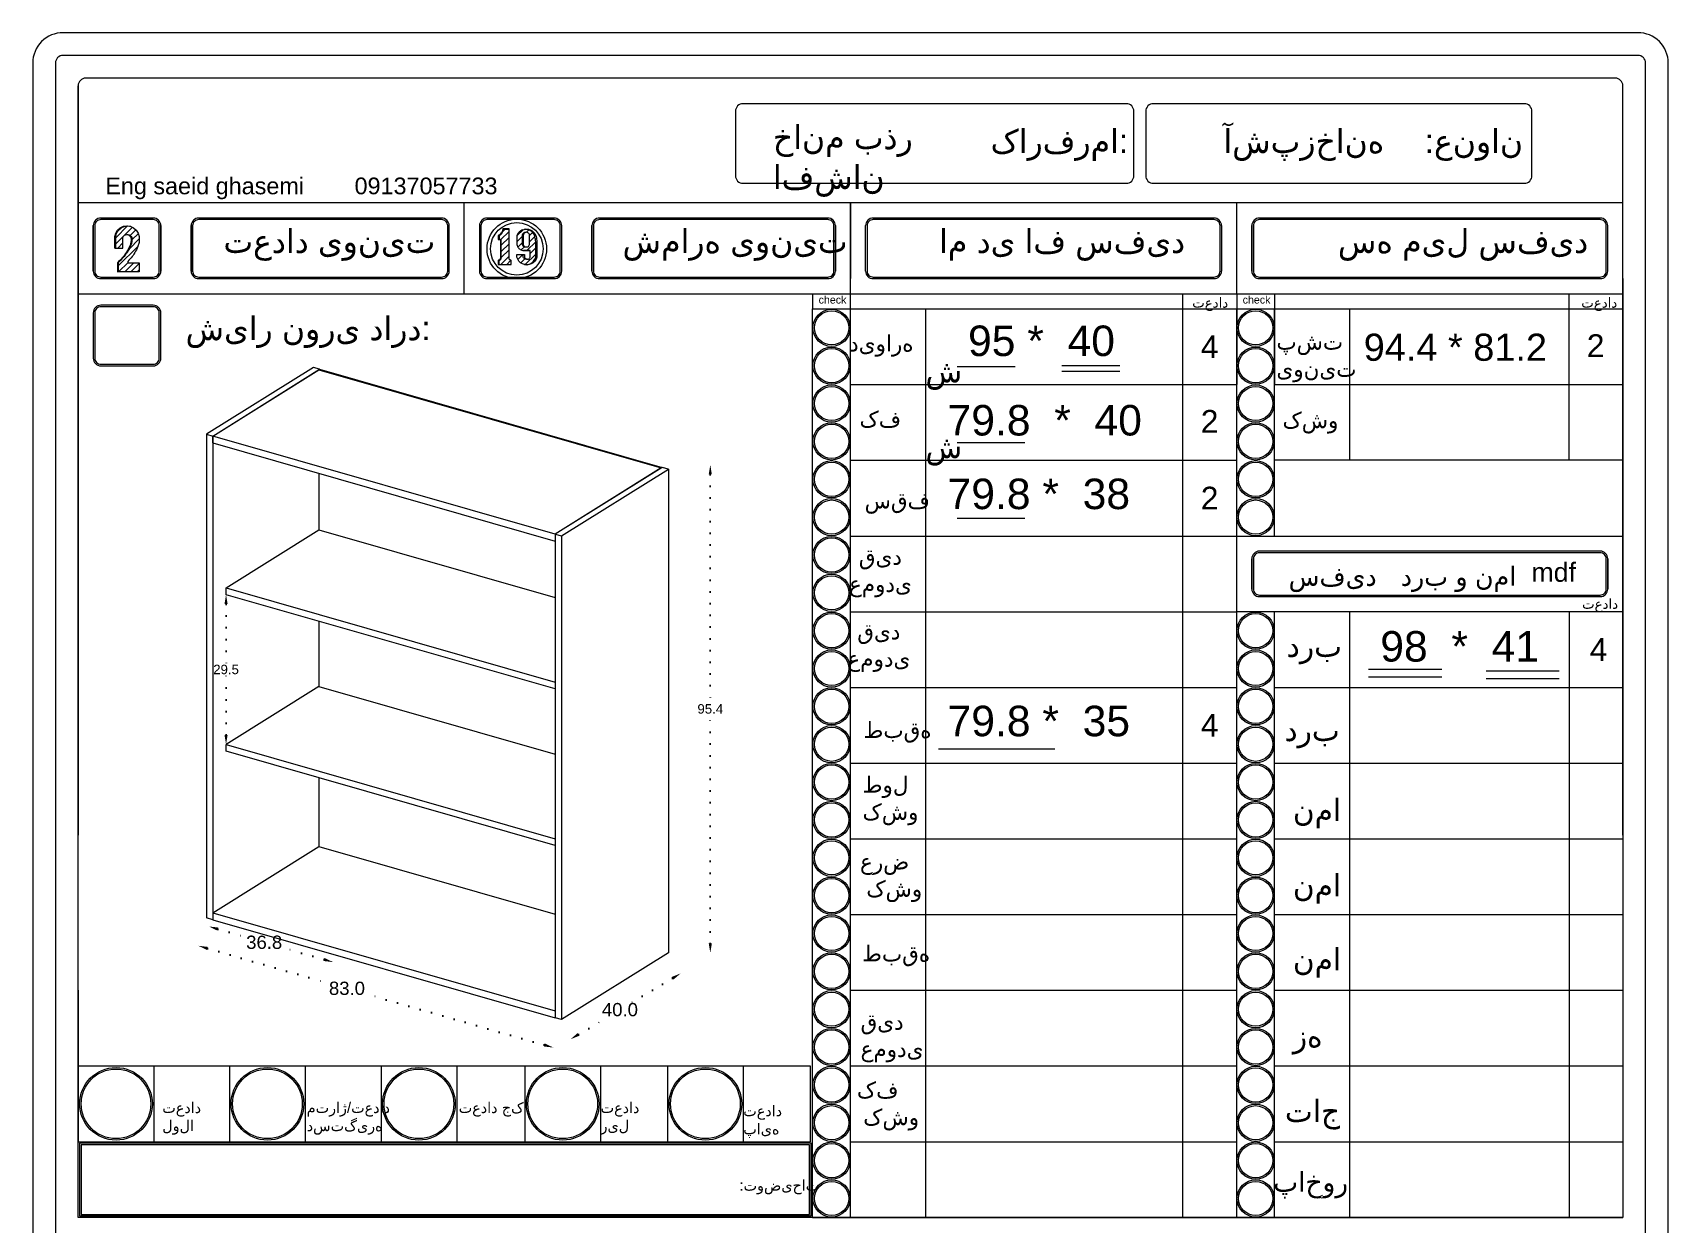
# Model space of a CAD drawing. Header units: inches. Extents: x -1979 to 7680, y -968 to 3127.
# Drawn here: x 3820.4 to 4252.4, y 2171.5 to 2486.3 of the extents above; entities that cross this region are included whole.
import ezdxf

# ---------------------------------------------------------------- set-up
doc = ezdxf.new("R2010")
doc.units = ezdxf.units.IN
doc.header["$MEASUREMENT"] = 0
doc.linetypes.add('ACAD_ISO07W100', pattern=[3, 0, -3])
doc.styles.get("Standard").update_dxf_attribs({"font": 'arial.ttf'})
doc.dimstyles.new('Copy of Standard', dxfattribs={"dimtxt": 2.5, "dimasz": 2.5, "dimexe": 0.18, "dimexo": 0.0625, "dimgap": 0.09, "dimtad": 0, "dimtih": 1, "dimtoh": 1, "dimdec": 1, "dimzin": 0, "dimdsep": 46, "dimtxsty": 'Standard', "dimcen": 0.09, "dimse1": 1, "dimse2": 1, "dimadec": 0, "dimazin": 0, "dimtfac": 1, "dimtdec": 1, "dimtix": 1, "dimtofl": 0, "dimtmove": 0, "dimatfit": 3, "dimfxl": 1, "dimtolj": 1, "dimtzin": 0, "dimarcsym": 0})
doc.dimstyles.get("Standard").update_dxf_attribs({"dimtxt": 3.5, "dimasz": 2.5, "dimexe": 0.18, "dimexo": 0.0625, "dimgap": 0.09, "dimtad": 0, "dimtih": 1, "dimtoh": 1, "dimdec": 1, "dimzin": 0, "dimdsep": 46, "dimtxsty": 'Standard', "dimcen": 0.09, "dimse1": 1, "dimse2": 1, "dimadec": 0, "dimazin": 0, "dimtfac": 1, "dimtdec": 1, "dimtix": 1, "dimtofl": 0, "dimtmove": 0, "dimatfit": 3, "dimfxl": 1, "dimtolj": 1, "dimtzin": 0, "dimarcsym": 0})
pattern_1 = [(45, (3253.2287, 3000.6181), (-0.8148213, 0.8148213), [])]

# ---------------------------------------------------------------- blocks, each defined once
blk = doc.blocks.new('*D285')
at = {"color": 0, "linetype": 'ACAD_ISO07W100', "lineweight": -2, "transparency": 16777216}
for p, q in [((3999.34, 2369.65), (3999.34, 2309.06)), ((3999.34, 2245.74), (3999.34, 2306.32))]:
    blk.add_line(p, q, dxfattribs=at)
at = {"color": 0, "transparency": 16777216}
for points in [[(3998.92, 2369.65), (3999.75, 2369.65), (3999.34, 2372.15)], [(3998.92, 2245.74), (3999.75, 2245.74), (3999.34, 2243.24)]]:
    blk.add_solid(points, dxfattribs=at)
at = {"layer": 'Defpoints', "color": 0, "transparency": 16777216}
for p in [(3987.54, 2372.15), (3999.34, 2372.15), (3988.27, 2243.24)]:
    blk.add_point(p, dxfattribs=at)
at = {"color": 0, "lineweight": 20, "transparency": 16777216, "insert": (3999.34, 2307.69), "char_height": 2.5, "attachment_point": 5}
blk.add_mtext('\\A1;95.4', dxfattribs=at)
blk = doc.blocks.new('*D286')
at = {"color": 0, "linetype": 'ACAD_ISO07W100', "lineweight": -2, "transparency": 16777216}
for p, q in [((3989.36, 2236.54), (3978.61, 2230.12)), ((3964.55, 2221.72), (3972.33, 2226.36))]:
    blk.add_line(p, q, dxfattribs=at)
at = {"color": 0, "transparency": 16777216}
for points in [[(3989.14, 2236.89), (3989.57, 2236.18), (3991.5, 2237.82)], [(3964.34, 2222.08), (3964.77, 2221.36), (3962.41, 2220.44)]]:
    blk.add_solid(points, dxfattribs=at)
at = {"layer": 'Defpoints', "color": 0, "transparency": 16777216}
for p in [(3988.27, 2243.24), (3959.17, 2225.86), (3962.41, 2220.44)]:
    blk.add_point(p, dxfattribs=at)
at = {"color": 0, "lineweight": 20, "transparency": 16777216, "insert": (3975.47, 2228.24), "char_height": 3.5, "attachment_point": 5}
blk.add_mtext('\\A1;40.0', dxfattribs=at)
blk = doc.blocks.new('*D287')
at = {"color": 0, "linetype": 'ACAD_ISO07W100', "lineweight": -2, "transparency": 16777216}
for p, q in [((3866.52, 2244.43), (3898.74, 2235.2)), ((3955.49, 2218.93), (3908, 2232.54))]:
    blk.add_line(p, q, dxfattribs=at)
at = {"color": 0, "transparency": 16777216}
for points in [[(3866.64, 2244.83), (3866.41, 2244.03), (3864.12, 2245.12)], [(3955.6, 2219.33), (3955.37, 2218.53), (3957.89, 2218.24)]]:
    blk.add_solid(points, dxfattribs=at)
at = {"layer": 'Defpoints', "color": 0, "transparency": 16777216}
for p in [(3866.24, 2252.5), (3864.12, 2245.12), (3960.01, 2225.62)]:
    blk.add_point(p, dxfattribs=at)
at = {"color": 0, "lineweight": 20, "transparency": 16777216, "insert": (3903.37, 2233.87), "char_height": 3.5, "attachment_point": 5}
blk.add_mtext('\\A1;83.0', dxfattribs=at)
blk = doc.blocks.new('*D289')
at = {"color": 0, "linetype": 'ACAD_ISO07W100', "lineweight": -2, "transparency": 16777216}
for p, q in [((3869.27, 2249.54), (3876.87, 2247.36)), ((3897.32, 2241.5), (3886.15, 2244.7))]:
    blk.add_line(p, q, dxfattribs=at)
at = {"color": 0, "transparency": 16777216}
for points in [[(3869.38, 2249.94), (3869.15, 2249.14), (3866.87, 2250.23)], [(3897.44, 2241.9), (3897.21, 2241.1), (3899.73, 2240.81)]]:
    blk.add_solid(points, dxfattribs=at)
at = {"layer": 'Defpoints', "color": 0, "transparency": 16777216}
for p in [(3867.9, 2253.85), (3900.77, 2244.43), (3899.73, 2240.81)]:
    blk.add_point(p, dxfattribs=at)
at = {"color": 0, "lineweight": 20, "transparency": 16777216, "insert": (3881.51, 2246.03), "char_height": 3.5, "attachment_point": 5}
blk.add_mtext('\\A1;36.8', dxfattribs=at)
blk = doc.blocks.new('*D288')
at = {"color": 0, "linetype": 'ACAD_ISO07W100', "lineweight": -2, "transparency": 16777216}
for p, q in [((3871.44, 2335.38), (3871.44, 2319.48)), ((3871.44, 2300.83), (3871.44, 2316.74))]:
    blk.add_line(p, q, dxfattribs=at)
at = {"color": 0, "transparency": 16777216}
for points in [[(3871.02, 2335.38), (3871.85, 2335.38), (3871.44, 2337.88)], [(3871.02, 2300.83), (3871.85, 2300.83), (3871.44, 2298.33)]]:
    blk.add_solid(points, dxfattribs=at)
at = {"layer": 'Defpoints', "color": 0, "transparency": 16777216}
for p in [(3871.44, 2337.88), (3871.44, 2298.33), (3871.44, 2298.33)]:
    blk.add_point(p, dxfattribs=at)
at = {"color": 0, "lineweight": 20, "transparency": 16777216, "insert": (3871.44, 2318.11), "char_height": 2.5, "attachment_point": 5}
blk.add_mtext('\\A1;29.5', dxfattribs=at)

msp = doc.modelspace()

# ---------------------------------------------------------------- hatches: boundary and pattern name
at = {"lineweight": 20}
h = msp.add_hatch(dxfattribs=at)
h.set_pattern_fill('ANSI31', color=256, scale=9.218651)
h.set_pattern_definition([(45, (3116.5291, 2974.2884), (-0.8148213, 0.8148213), [])])
h.paths.add_polyline_path([(3848.49, 2425.56), (3845.45, 2425.56), (3845.45, 2425.92), (3845.76, 2426.22), (3846.06, 2426.53), (3846.34, 2426.85), (3846.61, 2427.18), (3846.87, 2427.52), (3847.11, 2427.87), (3847.34, 2428.24), (3847.55, 2428.61), (3847.75, 2428.99), (3847.93, 2429.38), (3848.1, 2429.77), (3848.16, 2429.93), (3848.25, 2430.17), (3848.33, 2430.43), (3848.4, 2430.68), (3848.45, 2430.94), (3848.49, 2431.2), (3848.52, 2431.47), (3848.53, 2431.73), (3848.53, 2432), (3848.52, 2432.26), (3848.49, 2432.52), (3848.23, 2433.42), (3847.73, 2434.21), (3847.03, 2434.82), (3846.27, 2435.17), (3845.47, 2435.29), (3844.56, 2435.16), (3843.72, 2434.77), (3843.02, 2434.16), (3842.53, 2433.38), (3842.28, 2432.49), (3842.29, 2431.57), (3842.29, 2429.45), (3844.19, 2429.45), (3844.19, 2432.24), (3844.37, 2432.58), (3844.61, 2432.82), (3844.92, 2432.97), (3845.26, 2433.02), (3845.47, 2432.99), (3845.6, 2432.97), (3845.61, 2432.97), (3845.81, 2432.93), (3846.11, 2432.78), (3846.36, 2432.54), (3846.52, 2432.24), (3846.58, 2431.91), (3846.58, 2431.69), (3846.57, 2431.48), (3846.55, 2431.26), (3846.52, 2431.05), (3846.48, 2430.84), (3846.42, 2430.63), (3846.36, 2430.42), (3846.29, 2430.22), (3846.21, 2430.02), (3846.12, 2429.82), (3846.02, 2429.6), (3845.81, 2429.19), (3845.59, 2428.78), (3845.35, 2428.39), (3845.1, 2428), (3844.83, 2427.63), (3844.55, 2427.26), (3844.26, 2426.91), (3843.95, 2426.56), (3843.63, 2426.23), (3843.3, 2425.91), (3842.96, 2425.6), (3842.96, 2423.25), (3848.49, 2423.25)])
h = msp.add_hatch(dxfattribs=at)
h.set_pattern_fill('ANSI31', color=256, scale=9.218651)
h.set_pattern_definition(pattern_1)
h.paths.add_polyline_path([(3946.59, 2426.23), (3946.52, 2426.26), (3946.45, 2426.31), (3946.39, 2426.35), (3946.34, 2426.41), (3946.29, 2426.47), (3946.25, 2426.54), (3946.22, 2426.61), (3946.2, 2426.68), (3946.19, 2426.76), (3946.18, 2426.83), (3946.18, 2434.47), (3944.75, 2434.47), (3944.73, 2434.3), (3944.69, 2434.12), (3944.64, 2433.95), (3944.57, 2433.78), (3944.49, 2433.62), (3944.4, 2433.47), (3944.29, 2433.32), (3944.17, 2433.19), (3944.04, 2433.06), (3943.9, 2432.95), (3943.75, 2432.85), (3943.59, 2432.77), (3943.59, 2431.69), (3943.9, 2431.69), (3944.14, 2431.67), (3944.14, 2426.86), (3944.13, 2426.79), (3944.11, 2426.72), (3944.09, 2426.65), (3944.06, 2426.58), (3944.02, 2426.52), (3943.97, 2426.46), (3943.92, 2426.4), (3943.86, 2426.35), (3943.8, 2426.31), (3943.73, 2426.28), (3943.66, 2426.25), (3943.59, 2426.23), (3943.59, 2425.13), (3946.74, 2425.13), (3946.74, 2426.19), (3946.66, 2426.21)])
h = msp.add_hatch(dxfattribs=at)
h.set_pattern_fill('ANSI31', color=256, scale=9.218651)
h.set_pattern_definition(pattern_1)
h.paths.add_polyline_path([(3953.22, 2429.73), (3953.22, 2429.86), (3953.23, 2430.16), (3953.24, 2430.47), (3953.23, 2430.77), (3953.22, 2431.08), (3953.19, 2431.44), (3953.15, 2431.77), (3953.1, 2432.1), (3953.03, 2432.43), (3952.95, 2432.76), (3952.7, 2433.22), (3952.37, 2433.62), (3951.96, 2433.96), (3951.5, 2434.2), (3950.99, 2434.36), (3950.47, 2434.41), (3950.16, 2434.38), (3949.73, 2434.25), (3949.26, 2434), (3948.85, 2433.66), (3948.52, 2433.25), (3948.27, 2432.79), (3948.27, 2430.35), (3948.33, 2430.13), (3948.41, 2429.92), (3948.52, 2429.72), (3948.65, 2429.53), (3948.8, 2429.36), (3948.97, 2429.21), (3949.15, 2429.08), (3949.35, 2428.96), (3949.56, 2428.88), (3949.78, 2428.81), (3950.01, 2428.77), (3950.04, 2428.77), (3951.46, 2428.77), (3951.76, 2428.76), (3951.76, 2427.03), (3951.69, 2426.87), (3951.59, 2426.74), (3951.47, 2426.63), (3951.32, 2426.54), (3951.16, 2426.49), (3951, 2426.47), (3950.83, 2426.49), (3950.54, 2426.52), (3950.38, 2426.57), (3950.24, 2426.66), (3950.11, 2426.77), (3950.02, 2426.9), (3949.95, 2427.05), (3949.95, 2427.72), (3948.27, 2427.72), (3948.27, 2427.03), (3948.48, 2426.48), (3948.81, 2425.98), (3949.24, 2425.57), (3949.75, 2425.27), (3950.24, 2425.1), (3950.61, 2425.06), (3951.19, 2425.13), (3951.75, 2425.31), (3952.25, 2425.62), (3952.68, 2426.02), (3953, 2426.51), (3953.22, 2427.05)])
h.paths.add_polyline_path([(3951.41, 2430.03), (3951.28, 2429.9), (3951.12, 2429.81), (3950.95, 2429.75), (3950.76, 2429.73), (3950.58, 2429.75), (3950.41, 2429.81), (3950.25, 2429.9), (3950.12, 2430.03), (3950.01, 2430.18), (3949.94, 2430.35), (3949.94, 2432.79), (3949.97, 2433), (3950.05, 2433.2), (3950.18, 2433.37), (3950.35, 2433.5), (3950.55, 2433.58), (3950.76, 2433.61), (3950.98, 2433.58), (3951.17, 2433.5), (3951.34, 2433.37), (3951.47, 2433.2), (3951.56, 2433), (3951.58, 2432.79), (3951.58, 2430.35), (3951.51, 2430.18)], flags=16)

# ---------------------------------------------------------------- linework, layer by layer
for p, q in [((3832.37, 2173.37), (3832.37, 2472.34)), ((4240.37, 2441.37), (3832.37, 2441.37)), ((3832.37, 2262.38), (3832.37, 2441.37)), ((3934.37, 2417.37), (3934.37, 2441.37)), ((4036.37, 2417.37), (4036.37, 2441.37)), ((4036.37, 2441.37), (4036.37, 2421.37)), ((4138.37, 2417.37), (4138.37, 2441.37)), ((3852.21, 2437.37), (3838.37, 2437.37)), ((3928.37, 2437.37), (3864.21, 2437.37)), ((3958.08, 2437.37), (3940.37, 2437.37)), ((4030.37, 2437.37), (3970.08, 2437.37)), ((4132.37, 2437.37), (4042.37, 2437.37)), ((4234.37, 2437.37), (4144.37, 2437.37)), ((3836.37, 2423.37), (3836.37, 2435.37)), ((3854.21, 2435.37), (3854.21, 2423.37)), ((3862.21, 2423.37), (3862.21, 2435.37)), ((3930.37, 2423.37), (3930.37, 2435.37)), ((3938.37, 2435.37), (3938.37, 2423.37)), ((3943.59, 2432.77), (3943.59, 2431.69)), ((3960.08, 2423.37), (3960.08, 2435.37)), ((3968.08, 2423.37), (3968.08, 2435.37)), ((4032.37, 2435.37), (4032.37, 2423.37)), ((4040.37, 2423.37), (4040.37, 2435.37)), ((4134.37, 2435.37), (4134.37, 2423.37)), ((4142.37, 2423.37), (4142.37, 2435.37)), ((4236.37, 2423.37), (4236.37, 2435.37)), ((3943.59, 2425.13), (3946.74, 2425.13)), ((3838.37, 2421.37), (3852.21, 2421.37)), ((3928.37, 2421.37), (3864.21, 2421.37)), ((3940.37, 2421.37), (3958.08, 2421.37)), ((4030.37, 2421.37), (3970.08, 2421.37)), ((4042.37, 2421.37), (4132.37, 2421.37)), ((4144.37, 2421.37), (4234.37, 2421.37)), ((4240.37, 2421.37), (4240.37, 2173.37)), ((3832.37, 2417.37), (4240.37, 2417.37)), ((3832.37, 2417.37), (4240.37, 2417.37)), ((4026.37, 2417.37), (4026.37, 2413.37)), ((4036.37, 2173.37), (4036.37, 2417.37)), ((4124.19, 2173.37), (4124.19, 2417.37)), ((4138.37, 2417.37), (4138.37, 2393.37)), ((4148.37, 2417.37), (4148.37, 2393.37)), ((4226.15, 2373.37), (4226.15, 2417.37)), ((4026.37, 2413.37), (4240.37, 2413.37)), ((4026.37, 2173.37), (4026.37, 2413.37)), ((4056.18, 2413.37), (4056.18, 2173.37)), ((4138.37, 2257.37), (4138.37, 2413.37)), ((4138.37, 2173.37), (4138.37, 2413.37)), ((4148.37, 2353.37), (4148.37, 2413.37)), ((4148.37, 2353.37), (4148.37, 2413.37)), ((4148.37, 2413.37), (4148.37, 2393.37)), ((4168.18, 2413.37), (4168.18, 2373.37)), ((4064.53, 2398.12), (4079.86, 2398.12)), ((4092.2, 2398.4), (4107.53, 2398.4)), ((4036.37, 2393.37), (4138.37, 2393.37)), ((4092.2, 2396.9), (4107.53, 2396.9)), ((4148.37, 2393.37), (4240.37, 2393.37)), ((4064.53, 2378.12), (4082.42, 2378.12)), ((4036.37, 2373.37), (4138.37, 2373.37)), ((4240.37, 2373.37), (4148.37, 2373.37)), ((4240.37, 2373.37), (4220.37, 2373.37)), ((4064.53, 2358.12), (4082.42, 2358.12)), ((4036.37, 2353.37), (4240.37, 2353.37)), ((4142.37, 2339.37), (4142.37, 2347.37)), ((4234.37, 2349.37), (4144.37, 2349.37)), ((4236.37, 2347.37), (4236.37, 2339.37)), ((4234.37, 2337.37), (4144.37, 2337.37)), ((4036.37, 2333.37), (4138.37, 2333.37)), ((4240.37, 2333.37), (4138.37, 2333.37)), ((4148.37, 2173.37), (4148.37, 2333.37)), ((4168.18, 2333.37), (4168.18, 2173.37)), ((4226.15, 2333.37), (4226.15, 2173.37)), ((4173.22, 2318.23), (4192.56, 2318.23)), ((4173.22, 2316.21), (4192.56, 2316.21)), ((4204.24, 2317.76), (4223.57, 2317.76)), ((4204.24, 2315.75), (4223.57, 2315.75)), ((4036.37, 2313.37), (4138.37, 2313.37)), ((4036.37, 2313.37), (4056.18, 2313.37)), ((4036.37, 2313.37), (4138.37, 2313.37)), ((4104.88, 2313.37), (4138.37, 2313.37)), ((4148.37, 2313.37), (4240.37, 2313.37)), ((4059.62, 2297.12), (4090.38, 2297.12)), ((4036.37, 2293.37), (4056.18, 2293.37)), ((4036.37, 2293.37), (4138.37, 2293.37)), ((4148.37, 2293.37), (4240.37, 2293.37)), ((4148.37, 2293.37), (4240.37, 2293.37)), ((4036.37, 2273.37), (4138.37, 2273.37)), ((4148.37, 2273.37), (4240.37, 2273.37)), ((4036.37, 2253.37), (4138.37, 2253.37)), ((4124.19, 2253.37), (4138.37, 2253.37)), ((4148.37, 2253.37), (4240.37, 2253.37)), ((3832.37, 2233.37), (3832.37, 2193.37)), ((3832.37, 2233.37), (3832.37, 2193.37)), ((3832.37, 2233.37), (3832.37, 2193.37)), ((4036.37, 2233.37), (4138.37, 2233.37)), ((4124.19, 2233.37), (4138.37, 2233.37)), ((4148.37, 2233.37), (4240.37, 2233.37)), ((4148.37, 2233.37), (4240.37, 2233.37)), ((3832.37, 2213.37), (4025.75, 2213.37)), ((3852.37, 2213.37), (3852.37, 2193.37)), ((3872.37, 2213.37), (3872.37, 2193.37)), ((3892.37, 2213.37), (3892.37, 2193.37)), ((3912.37, 2213.37), (3912.37, 2193.37)), ((3932.37, 2213.37), (3932.37, 2193.37)), ((3950.36, 2213.37), (3950.36, 2193.37)), ((3970.36, 2213.37), (3970.36, 2193.37)), ((3988.04, 2213.37), (3988.04, 2193.37)), ((4008.04, 2213.37), (4008.04, 2193.37)), ((4025.75, 2213.37), (4025.75, 2193.37)), ((4036.37, 2213.37), (4138.37, 2213.37)), ((4036.37, 2213.37), (4138.37, 2213.37)), ((4124.19, 2213.37), (4138.37, 2213.37)), ((4148.37, 2213.37), (4240.37, 2213.37)), ((4148.37, 2213.37), (4240.37, 2213.37)), ((3832.37, 2193.37), (4025.75, 2193.37)), ((4036.37, 2193.37), (4138.37, 2193.37)), ((4036.37, 2193.37), (4138.37, 2193.37)), ((4124.19, 2193.37), (4138.37, 2193.37)), ((4148.37, 2193.37), (4240.37, 2193.37)), ((4148.37, 2193.37), (4240.37, 2193.37)), ((4026.37, 2173.37), (3832.37, 2173.37)), ((4026.37, 2173.37), (3832.37, 2173.37)), ((4026.37, 2173.37), (4138.37, 2173.37)), ((4026.37, 2173.37), (4240.37, 2173.37)), ((4026.37, 2173.37), (4138.37, 2173.37)), ((4026.37, 2173.37), (4240.37, 2173.37)), ((4026.37, 2173.37), (4138.37, 2173.37))]:
    msp.add_line(p, q, dxfattribs=at)
at = {"linetype": 'Continuous', "lineweight": 20, "extrusion": (-1.66533e-16, 0.906236, 0.422772)}
for p, q in [((3894.5, 2397.89), (3866.24, 2380.27)), ((3896.16, 2397.41), (3894.5, 2397.89)), ((3867.9, 2379.79), (3896.16, 2397.41)), ((3867.9, 2379.79), (3895.95, 2397.28)), ((3895.95, 2397.28), (3896.16, 2397.41)), ((3895.95, 2397.28), (3986.39, 2371.35)), ((3986.39, 2371.35), (3895.95, 2397.28)), ((3896.16, 2397.41), (3986.6, 2371.48)), ((3866.24, 2380.27), (3867.9, 2379.79)), ((3866.24, 2380.27), (3866.24, 2252.5)), ((3867.9, 2379.79), (3867.9, 2252.02)), ((3867.9, 2377.97), (3867.9, 2379.79)), ((3958.34, 2353.86), (3867.9, 2379.79)), ((3867.9, 2377.97), (3958.34, 2352.04)), ((3895.95, 2369.92), (3895.95, 2354.99)), ((3986.6, 2371.48), (3958.34, 2353.86)), ((3986.39, 2371.35), (3958.34, 2353.86)), ((3960.01, 2353.39), (3988.27, 2371.01)), ((3986.6, 2371.48), (3986.39, 2371.35)), ((3988.27, 2371.01), (3986.6, 2371.48)), ((3988.27, 2371.01), (3988.27, 2243.24)), ((3871.44, 2339.71), (3895.95, 2354.99)), ((3895.95, 2354.99), (3958.34, 2337.11)), ((3958.34, 2353.86), (3960.01, 2353.39)), ((3958.34, 2353.86), (3958.34, 2226.09)), ((3958.34, 2353.86), (3958.34, 2352.04)), ((3960.01, 2353.39), (3960.01, 2225.62)), ((3871.44, 2339.71), (3958.34, 2314.79)), ((3871.44, 2337.88), (3871.44, 2339.71)), ((3958.34, 2312.97), (3871.44, 2337.88)), ((3895.95, 2330.85), (3895.95, 2313.62)), ((3895.95, 2313.62), (3871.44, 2298.33)), ((3895.95, 2313.62), (3958.34, 2295.73)), ((3871.44, 2298.33), (3958.34, 2273.42)), ((3871.44, 2296.51), (3871.44, 2298.33)), ((3958.34, 2271.6), (3871.44, 2296.51)), ((3895.95, 2289.48), (3895.95, 2271.33)), ((3867.9, 2253.85), (3895.95, 2271.33)), ((3895.95, 2271.33), (3958.34, 2253.45)), ((3867.9, 2252.02), (3866.24, 2252.5)), ((3867.9, 2253.85), (3958.34, 2227.92)), ((3867.9, 2253.85), (3867.9, 2252.02)), ((3867.9, 2252.02), (3958.34, 2226.09)), ((3988.27, 2243.24), (3960.01, 2225.62)), ((3958.34, 2227.92), (3958.34, 2226.09)), ((3960.01, 2225.62), (3958.34, 2226.09))]:
    msp.add_line(p, q, dxfattribs=at)
at = {"lineweight": 20}
for points in [[(3828.37, 1880.34), (4244.37, 1880.34, 0.414214), (4252.37, 1888.34), (4252.37, 2478.34, 0.414214), (4244.37, 2486.34), (3828.37, 2486.34, 0.414214), (3820.37, 2478.34), (3820.37, 1888.34, 0.414214)], [(3828.37, 1886.34), (4244.37, 1886.34, 0.414214), (4246.37, 1888.34), (4246.37, 2478.34, 0.414214), (4244.37, 2480.34), (3828.37, 2480.34, 0.414214), (3826.37, 2478.34), (3826.37, 1888.34, 0.414214)], [(4111.22, 2465.58, 0.414214), (4109.22, 2467.58), (4007.98, 2467.58, 0.414214), (4005.98, 2465.58), (4005.98, 2448.55, 0.414214), (4007.98, 2446.55), (4109.22, 2446.55, 0.414214), (4111.22, 2448.55)], [(4116.35, 2446.55), (4214.35, 2446.55, 0.414214), (4216.35, 2448.55), (4216.35, 2465.58, 0.414214), (4214.35, 2467.58), (4116.35, 2467.58, 0.414214), (4114.35, 2465.58), (4114.35, 2448.55, 0.414214)], [(4216.35, 2465.58, 0.414214), (4214.35, 2467.58), (4116.35, 2467.58, 0.414214), (4114.35, 2465.58), (4114.35, 2448.55, 0.414214), (4116.35, 2446.55), (4214.35, 2446.55, 0.414214), (4216.35, 2448.55)], [(3854.21, 2435.37, 0.414214), (3852.21, 2437.37), (3838.37, 2437.37, 0.414214), (3836.37, 2435.37), (3836.37, 2423.37, 0.414214), (3838.37, 2421.37), (3852.21, 2421.37, 0.414214), (3854.21, 2423.37)], [(3853.81, 2435.37, 0.414214), (3852.21, 2436.97), (3838.37, 2436.97, 0.414214), (3836.77, 2435.37), (3836.77, 2423.37, 0.414214), (3838.37, 2421.77), (3852.21, 2421.77, 0.414214), (3853.81, 2423.37)], [(3930.37, 2435.37, 0.414214), (3928.37, 2437.37), (3864.21, 2437.37, 0.414214), (3862.21, 2435.37), (3862.21, 2423.37, 0.414214), (3864.21, 2421.37), (3928.37, 2421.37, 0.414214), (3930.37, 2423.37)], [(3929.97, 2435.37, 0.414214), (3928.37, 2436.97), (3864.21, 2436.97, 0.414214), (3862.61, 2435.37), (3862.61, 2423.37, 0.414214), (3864.21, 2421.77), (3928.37, 2421.77, 0.414214), (3929.97, 2423.37)], [(3960.08, 2435.37, 0.414214), (3958.08, 2437.37), (3940.37, 2437.37, 0.414214), (3938.37, 2435.37), (3938.37, 2423.37, 0.414214), (3940.37, 2421.37), (3958.08, 2421.37, 0.414214), (3960.08, 2423.37)], [(3959.68, 2435.37, 0.414214), (3958.08, 2436.97), (3940.37, 2436.97, 0.414214), (3938.77, 2435.37), (3938.77, 2423.37, 0.414214), (3940.37, 2421.77), (3958.08, 2421.77, 0.414214), (3959.68, 2423.37)], [(4032.37, 2435.37, 0.414214), (4030.37, 2437.37), (3970.08, 2437.37, 0.414214), (3968.08, 2435.37), (3968.08, 2423.37, 0.414214), (3970.08, 2421.37), (4030.37, 2421.37, 0.414214), (4032.37, 2423.37)], [(4031.97, 2435.37, 0.414214), (4030.37, 2436.97), (3970.08, 2436.97, 0.414214), (3968.48, 2435.37), (3968.48, 2423.37, 0.414214), (3970.08, 2421.77), (4030.37, 2421.77, 0.414214), (4031.97, 2423.37)], [(4133.97, 2435.37, 0.414214), (4132.37, 2436.97), (4042.37, 2436.97, 0.414214), (4040.77, 2435.37), (4040.77, 2423.37, 0.414214), (4042.37, 2421.77), (4132.37, 2421.77, 0.414214), (4133.97, 2423.37)], [(4236.37, 2435.37, 0.414214), (4234.37, 2437.37), (4144.37, 2437.37, 0.414214), (4142.37, 2435.37), (4142.37, 2423.37, 0.414214), (4144.37, 2421.37), (4234.37, 2421.37, 0.414214), (4236.37, 2423.37)], [(4235.97, 2435.37, 0.414214), (4234.37, 2436.97), (4144.37, 2436.97, 0.414214), (4142.77, 2435.37), (4142.77, 2423.37, 0.414214), (4144.37, 2421.77), (4234.37, 2421.77, 0.414214), (4235.97, 2423.37)], [(3854.21, 2412.33, 0.414214), (3852.21, 2414.33), (3838.37, 2414.33, 0.414214), (3836.37, 2412.33), (3836.37, 2400.33, 0.414214), (3838.37, 2398.33), (3852.21, 2398.33, 0.414214), (3854.21, 2400.33)], [(3854.21, 2412.33, 0.414214), (3852.21, 2414.33), (3838.37, 2414.33, 0.414214), (3836.37, 2412.33), (3836.37, 2400.33, 0.414214), (3838.37, 2398.33), (3852.21, 2398.33, 0.414214), (3854.21, 2400.33)], [(3853.81, 2412.33, 0.414214), (3852.21, 2413.93), (3838.37, 2413.93, 0.414214), (3836.77, 2412.33), (3836.77, 2400.33, 0.414214), (3838.37, 2398.73), (3852.21, 2398.73, 0.414214), (3853.81, 2400.33)], [(3853.81, 2412.33, 0.414214), (3852.21, 2413.93), (3838.37, 2413.93, 0.414214), (3836.77, 2412.33), (3836.77, 2400.33, 0.414214), (3838.37, 2398.73), (3852.21, 2398.73, 0.414214), (3853.81, 2400.33)], [(4236.37, 2347.37, 0.414214), (4234.37, 2349.37), (4144.37, 2349.37, 0.414214), (4142.37, 2347.37), (4142.37, 2339.37, 0.414214), (4144.37, 2337.37), (4234.37, 2337.37, 0.414214), (4236.37, 2339.37)], [(4235.97, 2347.37, 0.414214), (4234.37, 2348.97), (4144.37, 2348.97, 0.414214), (4142.77, 2347.37), (4142.77, 2339.37, 0.414214), (4144.37, 2337.77), (4234.37, 2337.77, 0.414214), (4235.97, 2339.37)]]:
    msp.add_lwpolyline(points, format="xyb", close=True, dxfattribs=at)
for points in [[(4240.37, 2274.31), (4240.37, 2472.34, 0.414214), (4238.37, 2474.34), (3834.37, 2474.34, 0.414214), (3832.37, 2472.34), (3832.37, 2274.31)], [(4111.22, 2465.58, 0.414214), (4109.22, 2467.58), (4007.98, 2467.58, 0.414214), (4005.98, 2465.58), (4005.98, 2448.55, 0.414214), (4007.98, 2446.55), (4109.22, 2446.55, 0.414214), (4111.22, 2448.55), (4111.22, 2465.58)]]:
    msp.add_lwpolyline(points, format="xyb", dxfattribs=at)
for points in [[(3842.04, 2429.45), (3842.04, 2431.59), (3842.03, 2432.52), (3842.29, 2433.42), (3842.79, 2434.21), (3843.49, 2434.82), (3844.34, 2435.21), (3845.26, 2435.34), (3846.18, 2435.21), (3846.27, 2435.17), (3847.03, 2434.82), (3847.73, 2434.21), (3848.23, 2433.42), (3848.49, 2432.52), (3848.52, 2432.26), (3848.53, 2432), (3848.53, 2431.73), (3848.52, 2431.47), (3848.49, 2431.2), (3848.45, 2430.94), (3848.4, 2430.68), (3848.33, 2430.43), (3848.25, 2430.17), (3848.16, 2429.93), (3848.1, 2429.77), (3847.93, 2429.38), (3847.75, 2428.99), (3847.55, 2428.61), (3847.34, 2428.24), (3847.11, 2427.87), (3846.87, 2427.52), (3846.61, 2427.18), (3846.34, 2426.85), (3846.06, 2426.53), (3845.76, 2426.22), (3845.45, 2425.92), (3845.45, 2425.56), (3848.49, 2425.56), (3848.49, 2423.25), (3848.49, 2423.19), (3842.72, 2423.19)], [(3842.04, 2429.45), (3842.29, 2429.45), (3844.19, 2429.45), (3844.19, 2432.18), (3844.21, 2432.27), (3844.37, 2432.58), (3844.61, 2432.82), (3844.92, 2432.97), (3845.26, 2433.02), (3845.47, 2432.99), (3845.6, 2432.97), (3845.61, 2432.97)], [(3842.29, 2429.45), (3842.29, 2431.57), (3842.28, 2432.49), (3842.53, 2433.38), (3843.02, 2434.16), (3843.72, 2434.77), (3844.56, 2435.16), (3845.47, 2435.29), (3846.27, 2435.17)], [(3846.15, 2432.58), (3846.32, 2432.27), (3846.38, 2431.93), (3846.38, 2431.72), (3846.37, 2431.5), (3846.35, 2431.28), (3846.32, 2431.07), (3846.27, 2430.85), (3846.22, 2430.64), (3846.16, 2430.43), (3846.09, 2430.23), (3846.01, 2430.02), (3845.91, 2429.83), (3845.81, 2429.6), (3845.6, 2429.19), (3845.38, 2428.78), (3845.14, 2428.38), (3844.88, 2427.99), (3844.61, 2427.61), (3844.33, 2427.24), (3844.03, 2426.88), (3843.72, 2426.53), (3843.4, 2426.2), (3843.07, 2425.87), (3842.72, 2425.56), (3842.72, 2423.19), (3842.96, 2423.25), (3848.49, 2423.25)], [(3846.15, 2432.58), (3845.91, 2432.82), (3845.61, 2432.97), (3845.81, 2432.93), (3846.11, 2432.78), (3846.36, 2432.54), (3846.52, 2432.24), (3846.58, 2431.91), (3846.58, 2431.69), (3846.57, 2431.48), (3846.55, 2431.26), (3846.52, 2431.05), (3846.48, 2430.84), (3846.42, 2430.63), (3846.36, 2430.42), (3846.29, 2430.22), (3846.21, 2430.02), (3846.12, 2429.82), (3846.02, 2429.6), (3845.81, 2429.19), (3845.59, 2428.78), (3845.35, 2428.39), (3845.1, 2428), (3844.83, 2427.63), (3844.55, 2427.26), (3844.26, 2426.91), (3843.95, 2426.56), (3843.63, 2426.23), (3843.3, 2425.91), (3842.96, 2425.6)], [(3943.35, 2425.08), (3946.74, 2425.08), (3946.74, 2425.13), (3946.74, 2426.19), (3946.66, 2426.21), (3946.59, 2426.23), (3946.52, 2426.26), (3946.45, 2426.31), (3946.39, 2426.35), (3946.34, 2426.41), (3946.29, 2426.47), (3946.25, 2426.54), (3946.22, 2426.61), (3946.2, 2426.68), (3946.19, 2426.76), (3946.18, 2426.83), (3946.18, 2434.47), (3946.18, 2434.52), (3944.52, 2434.52), (3944.5, 2434.34), (3944.46, 2434.16), (3944.41, 2433.99), (3944.34, 2433.82), (3944.26, 2433.66), (3944.16, 2433.5), (3944.05, 2433.36), (3943.93, 2433.22), (3943.8, 2433.1), (3943.66, 2432.98), (3943.51, 2432.88), (3943.35, 2432.8), (3943.35, 2431.69), (3943.59, 2431.69), (3943.9, 2431.69), (3943.9, 2426.83), (3943.89, 2426.76), (3943.88, 2426.69), (3943.85, 2426.61), (3943.82, 2426.55), (3943.78, 2426.48), (3943.73, 2426.42), (3943.68, 2426.37), (3943.62, 2426.32), (3943.56, 2426.28), (3943.49, 2426.24), (3943.42, 2426.21), (3943.35, 2426.19), (3943.35, 2425.08), (3943.59, 2425.13), (3943.59, 2426.23), (3943.66, 2426.25), (3943.73, 2426.28), (3943.8, 2426.31), (3943.86, 2426.35), (3943.92, 2426.4), (3943.97, 2426.46), (3944.02, 2426.52), (3944.06, 2426.58), (3944.09, 2426.65), (3944.11, 2426.72), (3944.13, 2426.79), (3944.14, 2426.86), (3944.14, 2431.67), (3943.9, 2431.69)], [(3943.35, 2432.8), (3943.59, 2432.77), (3943.75, 2432.85), (3943.9, 2432.95), (3944.04, 2433.06), (3944.17, 2433.19), (3944.29, 2433.32), (3944.4, 2433.47), (3944.49, 2433.62), (3944.57, 2433.78), (3944.64, 2433.95), (3944.69, 2434.12), (3944.73, 2434.3), (3944.75, 2434.47)], [(3944.52, 2434.52), (3944.75, 2434.47), (3946.18, 2434.47)], [(3949.73, 2434.25), (3949.26, 2434), (3948.85, 2433.66), (3948.52, 2433.25), (3948.27, 2432.79), (3948.27, 2430.35), (3948.33, 2430.13), (3948.41, 2429.92), (3948.52, 2429.72), (3948.65, 2429.53), (3948.8, 2429.36), (3948.97, 2429.21), (3949.15, 2429.08), (3949.35, 2428.96), (3949.56, 2428.88), (3949.78, 2428.81), (3950.01, 2428.77), (3950.04, 2428.77), (3950.23, 2428.76), (3951.76, 2428.76)], [(3950.47, 2433.57), (3950.26, 2433.54), (3950.07, 2433.46), (3949.9, 2433.33), (3949.77, 2433.16), (3949.69, 2432.97), (3949.66, 2432.76), (3949.66, 2430.35), (3949.73, 2430.18), (3949.83, 2430.03), (3949.96, 2429.9), (3950.12, 2429.81), (3950.29, 2429.75), (3950.47, 2429.73), (3950.76, 2429.73), (3950.95, 2429.75), (3951.12, 2429.81), (3951.28, 2429.9), (3951.41, 2430.03), (3951.51, 2430.18), (3951.58, 2430.35), (3951.58, 2432.79)], [(3949.73, 2434.25), (3950.16, 2434.38), (3950.24, 2434.4), (3950.76, 2434.45), (3951.29, 2434.4), (3951.8, 2434.25), (3952.27, 2434), (3952.67, 2433.66), (3953.01, 2433.25), (3953.26, 2432.79), (3953.35, 2432.46), (3953.42, 2432.13), (3953.47, 2431.79), (3953.51, 2431.45), (3953.53, 2431.09), (3953.55, 2430.78), (3953.55, 2430.47), (3953.55, 2430.17), (3953.54, 2429.86), (3953.54, 2429.73), (3953.54, 2427.03), (3953.32, 2426.48), (3952.99, 2425.98), (3952.56, 2425.57), (3952.05, 2425.27), (3951.49, 2425.08), (3951, 2425.02)], [(3951.58, 2432.79), (3951.56, 2433), (3951.47, 2433.2), (3951.34, 2433.37), (3951.17, 2433.5), (3950.98, 2433.58), (3950.76, 2433.61), (3950.55, 2433.58), (3950.35, 2433.5), (3950.18, 2433.37), (3950.05, 2433.2), (3949.97, 2433), (3949.94, 2432.79), (3949.94, 2430.35), (3950.01, 2430.18), (3950.12, 2430.03), (3950.25, 2429.9), (3950.41, 2429.81), (3950.58, 2429.75), (3950.76, 2429.73)], [(3950.24, 2425.1), (3950.61, 2425.06), (3951.19, 2425.13), (3951.75, 2425.31), (3952.25, 2425.62), (3952.68, 2426.02), (3953, 2426.51), (3953.22, 2427.05), (3953.22, 2429.73), (3953.22, 2429.86), (3953.23, 2430.16), (3953.24, 2430.47), (3953.23, 2430.77), (3953.22, 2431.08), (3953.19, 2431.44), (3953.15, 2431.77), (3953.1, 2432.1), (3953.03, 2432.43), (3952.95, 2432.76), (3952.7, 2433.22), (3952.37, 2433.62), (3951.96, 2433.96), (3951.5, 2434.2), (3950.99, 2434.36), (3950.47, 2434.41), (3950.16, 2434.38)], [(3951, 2426.47), (3951.16, 2426.49), (3951.32, 2426.54), (3951.47, 2426.63), (3951.59, 2426.74), (3951.69, 2426.87), (3951.76, 2427.03), (3951.76, 2428.76), (3951.46, 2428.77), (3950.04, 2428.77)], [(3842.72, 2425.56), (3842.96, 2425.6), (3842.96, 2423.25)], [(3950.9, 2425.01), (3950.31, 2425.08), (3950.24, 2425.1), (3949.75, 2425.27), (3949.24, 2425.57), (3948.81, 2425.98), (3948.48, 2426.48), (3948.27, 2427.03), (3948.27, 2427.72), (3949.95, 2427.72), (3950.23, 2427.72), (3950.23, 2427.03), (3950.3, 2426.87), (3950.4, 2426.74), (3950.53, 2426.63), (3950.67, 2426.54), (3950.83, 2426.49)], [(3951, 2426.47), (3950.83, 2426.49), (3950.54, 2426.52), (3950.38, 2426.57), (3950.24, 2426.66), (3950.11, 2426.77), (3950.02, 2426.9), (3949.95, 2427.05), (3949.95, 2427.72)]]:
    msp.add_lwpolyline(points, dxfattribs=at)
for points in [[(3951, 2425.01), (3951, 2425.02), (3950.9, 2425.01)], [(3832.37, 2417.37), (4240.37, 2417.37), (4240.37, 2173.37), (3832.37, 2173.37)], [(3832.37, 2417.37), (4240.37, 2417.37), (4240.37, 2173.37), (3832.37, 2173.37)], [(4026.37, 2173.37), (3832.37, 2173.37), (3832.37, 2417.37), (4240.37, 2417.37), (4240.37, 2173.37)], [(4025.97, 2192.97), (3832.77, 2192.97), (3832.77, 2173.77), (4025.97, 2173.77)], [(4025.57, 2192.57), (3833.17, 2192.57), (3833.17, 2174.17), (4025.57, 2174.17)]]:
    msp.add_lwpolyline(points, close=True, dxfattribs=at)
for centre, radius in [((3948.23, 2429.23), 7.86), ((3948.23, 2429.23), 6.94), ((4031.37, 2408.37), 4.92), ((4031.37, 2408.37), 4.52), ((4143.37, 2408.37), 4.92), ((4143.37, 2408.37), 4.52), ((4031.37, 2398.37), 4.92), ((4031.37, 2398.37), 4.52), ((4143.37, 2398.37), 4.92), ((4143.37, 2398.37), 4.52), ((4031.37, 2388.37), 4.92), ((4143.37, 2388.37), 4.92), ((4031.37, 2388.37), 4.52), ((4143.37, 2388.37), 4.52), ((4031.37, 2378.37), 4.92), ((4031.37, 2378.37), 4.52), ((4143.37, 2378.37), 4.92), ((4143.37, 2378.37), 4.52), ((4031.37, 2368.37), 4.92), ((4031.37, 2368.37), 4.52), ((4143.37, 2368.37), 4.92), ((4143.37, 2368.37), 4.52), ((4031.37, 2358.37), 4.92), ((4143.37, 2358.37), 4.92), ((4031.37, 2358.37), 4.52), ((4143.37, 2358.37), 4.52), ((4031.37, 2348.37), 4.92), ((4031.37, 2348.37), 4.52), ((4031.37, 2338.37), 4.92), ((4031.37, 2338.37), 4.52), ((4031.37, 2328.37), 4.92), ((4031.37, 2328.37), 4.52), ((4143.37, 2328.37), 4.92), ((4143.37, 2328.37), 4.52), ((4031.37, 2318.37), 4.92), ((4031.37, 2318.37), 4.52), ((4143.37, 2318.37), 4.92), ((4143.37, 2318.37), 4.52), ((4031.37, 2308.37), 4.92), ((4031.37, 2308.37), 4.52), ((4143.37, 2308.37), 4.92), ((4143.37, 2308.37), 4.52), ((4031.37, 2298.37), 4.92), ((4031.37, 2298.37), 4.52), ((4143.37, 2298.37), 4.92), ((4143.37, 2298.37), 4.52), ((4031.37, 2288.37), 4.92), ((4031.37, 2288.37), 4.52), ((4143.37, 2288.37), 4.92), ((4143.37, 2288.37), 4.52), ((4031.37, 2278.37), 4.92), ((4031.37, 2278.37), 4.52), ((4143.37, 2278.37), 4.92), ((4143.37, 2278.37), 4.52), ((4031.37, 2268.37), 4.92), ((4031.37, 2268.37), 4.52), ((4143.37, 2268.37), 4.92), ((4143.37, 2268.37), 4.52), ((4031.37, 2258.37), 4.92), ((4031.37, 2258.37), 4.52), ((4143.37, 2258.37), 4.92), ((4143.37, 2258.37), 4.52), ((4031.37, 2248.37), 4.92), ((4031.37, 2248.37), 4.52), ((4143.37, 2248.37), 4.92), ((4143.37, 2248.37), 4.52), ((4031.37, 2238.37), 4.92), ((4031.37, 2238.37), 4.52), ((4143.37, 2238.37), 4.92), ((4143.37, 2238.37), 4.52), ((4031.37, 2228.37), 4.92), ((4031.37, 2228.37), 4.52), ((4143.37, 2228.37), 4.92), ((4143.37, 2228.37), 4.52), ((4031.37, 2218.37), 4.92), ((4031.37, 2218.37), 4.52), ((4143.37, 2218.37), 4.92), ((4143.37, 2218.37), 4.52), ((3842.37, 2203.37), 9.6), ((3842.37, 2203.37), 9.2), ((3882.37, 2203.37), 9.6), ((3882.37, 2203.37), 9.2), ((3922.37, 2203.37), 9.6), ((3922.37, 2203.37), 9.2), ((3960.36, 2203.37), 9.6), ((3960.36, 2203.37), 9.2), ((3998.04, 2203.37), 9.6), ((3998.04, 2203.37), 9.2), ((4031.37, 2208.37), 4.92), ((4031.37, 2208.37), 4.52), ((4143.37, 2208.37), 4.92), ((4143.37, 2208.37), 4.52), ((4031.37, 2198.37), 4.92), ((4143.37, 2198.37), 4.92), ((4031.37, 2198.37), 4.52), ((4143.37, 2198.37), 4.52), ((4031.37, 2188.37), 4.92), ((4031.37, 2188.37), 4.52), ((4143.37, 2188.37), 4.92), ((4143.37, 2188.37), 4.52), ((4031.37, 2178.37), 4.92), ((4031.37, 2178.37), 4.52), ((4143.37, 2178.37), 4.92), ((4143.37, 2178.37), 4.52)]:
    msp.add_circle(centre, radius, dxfattribs=at)
for centre, start, end in [((3838.37, 2435.37), 90, 180), ((3852.21, 2435.37), 0, 90), ((3864.21, 2435.37), 90, 180), ((3928.37, 2435.37), 0, 90), ((3940.37, 2435.37), 90, 180), ((3958.08, 2435.37), 0, 90), ((3970.08, 2435.37), 90, 180), ((4030.37, 2435.37), 0, 90), ((4042.37, 2435.37), 90, 180), ((4132.37, 2435.37), 0, 90), ((4144.37, 2435.37), 90, 180), ((4234.37, 2435.37), 0, 90), ((3838.37, 2423.37), 180, 270), ((3852.21, 2423.37), 270, 0), ((3864.21, 2423.37), 180, 270), ((3928.37, 2423.37), 270, 0), ((3940.37, 2423.37), 180, 270), ((3958.08, 2423.37), 270, 0), ((3970.08, 2423.37), 180, 270), ((4030.37, 2423.37), 270, 0), ((4042.37, 2423.37), 180, 270), ((4132.37, 2423.37), 270, 0), ((4144.37, 2423.37), 180, 270), ((4234.37, 2423.37), 270, 0), ((4144.37, 2347.37), 90, 180), ((4234.37, 2347.37), 0, 90), ((4144.37, 2339.37), 180, 270), ((4234.37, 2339.37), 270, 0)]:
    msp.add_arc(centre, 2, start, end, dxfattribs=at)

# ---------------------------------------------------------------- texts
at = {"lineweight": 20, "attachment_point": 1}
for s, width, gutter_width, heights, insert, char_height in [('آشپزخانه', 22.2332, 164.79, [0], (4134.87, 2460.88), 6.311), ('خانم بذر افشان', 63.6911, 164.79, [0], (4015.87, 2461.91), 6.3113), ('{\\fArial|b0|i0|c178|p34;کارفرما:}', 0.2338, 164.79, [0], (4073.37, 2460.88), 6.3113), (':عنوان', 22.2332, 164.79, [0], (4188.04, 2460.88), 6.311), ('{\\fArial|b0|i0|c178|p34;Eng saeid ghasemi}', 79.2452, 164.79, [0], (3839.54, 2448.07), 4.4179), ('{\\fArial|b0|i0|c178|p34;09137057733 }', 65.4498, 164.79, [0], (3905.38, 2448.07), 4.4179), ('{\\fArial|b0|i0|c178|p34;تعداد یونیت}', 65.4498, 164.79, [0], (3870.75, 2434.48), 6.3113), ('{\\fArial|b0|i0|c178|p34;شماره یونیت}', 65.4498, 164.79, [0], (3976.17, 2434.48), 6.3113), ('{\\fArial|b0|i0|c178|p34;ام دی اف سفید}', 65.4498, 164.79, [0], (4059.78, 2434.48), 6.3113), ('{\\fArial|b0|i0|c178|p34;سه میل سفید}', 65.4498, 164.79, [0], (4165.11, 2434.48), 6.3113), ('{\\fArial|b0|i0|c178|p34;check}', 8.1204, 164.79, [0], (4027.95, 2416.79), 2.0101), ('{\\fArial|b0|i0|c178|p34;تعداد }', 11.7486, 164.79, [0], (4126.62, 2416.38), 2.6665), ('{\\fArial|b0|i0|c178|p34;check}', 8.423, 164.79, [0], (4139.95, 2416.79), 2.0101), ('{\\fArial|b0|i0|c178|p34;تعداد }', 10.9902, 164.79, [0], (4229.38, 2416.38), 2.6665), ('{\\fArial|b0|i0|c178|p34;شیار نوری دارد:}', 65.4498, 164.79, [0], (3860.75, 2411.44), 6.3113), ('{\\fArial|b0|i0|c178|p34;شیار نوری دارد:}', 65.4498, 164.79, [0], (3860.75, 2411.44), 6.3113), ('{\\fArial|b0|i0|c178|p34;دیواره }', 17.3175, 247.18, [0], (4036.01, 2406.46), 4.3074), ('95 *  40', 61.9823, 462.54, [8.23], (4067.41, 2408.98), 8.06), ('4', 8.5903, 164.79, [0], (4128.89, 2406.39), 6), ('94.4 * 81.2', 58.0086, 411.15, [7.32], (4171.92, 2406.83), 7.1647), ('2 ', 8.5903, 164.79, [0], (4230.85, 2406.67), 6), ('{\\fArial|b0|i0|c178|p34;پشت \\Pیونیت}', 19.3052, 247.18, [0], (4148.87, 2406.91), 4.3074), ('{\\fArial|b0|i0|c178|p34;ش}', 15.3157, 346.26, [0], (4056.18, 2400.01), 6.0339), ('{\\fArial|b0|i0|c178|p34;کف }', 15.3367, 247.18, [0], (4038.75, 2386.45), 4.3074), ('79.8  *  40', 65.2593, 462.54, [0], (4062.01, 2387.99), 8.0603), ('2 ', 8.5903, 164.79, [0], (4128.89, 2386.67), 6), ('{\\fArial|b0|i0|c178|p34;کشو }', 17.7019, 247.18, [0], (4150.48, 2386.19), 4.3074), ('{\\fArial|b0|i0|c178|p34;ش}', 15.3157, 346.26, [0], (4056.18, 2380.01), 6.0339), ('79.8 *  38', 66.8047, 462.54, [0], (4062.01, 2368.54), 8.06), ('{\\fArial|b0|i0|c178|p34;سقف}', 20.995, 247.18, [0], (4040.11, 2364.98), 4.3074), ('2 ', 8.5903, 164.79, [0], (4128.89, 2366.39), 6), ('\\pxqc;{\\fArial|b0|i0|c178|p34;قید\\Pعمودی  }', 21.1589, 247.18, [0], (4033.69, 2350.1), 4.3074), ('mdf', 17.2431, 132.07, [0], (4216.22, 2346.34), 5.058), ('سفید', 37.9723, 164.79, [0], (4152.1, 2345.29), 5.058), ('{\\fArial|b0|i0|c178|p34;درب و نما}', 36.0682, 164.79, [0], (4181.71, 2345.29), 5.0582), ('{\\fArial|b0|i0|c178|p34;تعداد }', 10.7715, 164.79, [0], (4229.6, 2336.82), 2.6665), ('\\pxqc;{\\fArial|b0|i0|c178|p34;قید\\Pعمودی  }', 21.1589, 247.18, [0], (4033.28, 2330.38), 4.3074), ('{\\fArial|b0|i0|c178|p34;درب}', 20.6748, 340.12, [0], (4151.57, 2327.37), 5.927), ('98  *  41', 65.2593, 462.54, [8.23], (4176.3, 2328.26), 8.06), ('4', 8.5903, 164.79, [0], (4231.62, 2326.39), 6), ('79.8 *  35', 65.2593, 462.54, [0], (4062.01, 2308.54), 8.06), ('{\\fArial|b0|i0|c178|p34;طبقه}', 14.1457, 164.79, [0], (4039.8, 2304.33), 4.3074), ('4 ', 8.5903, 164.79, [0], (4128.89, 2306.39), 6), ('{\\fArial|b0|i0|c178|p34;درب}', 13.4202, 164.79, [0], (4150.98, 2305.16), 5.927), ('{\\fArial|b0|i0|c178|p34;طول \\Pکشو}', 17.6756, 164.79, [0], (4039.56, 2289.89), 4.3074), ('{\\fArial|b0|i0|c178|p34;نما}', 11.1787, 164.79, [0], (4153.22, 2283.99), 5.927), ('{\\fArial|b0|i0|c178|p34;عرض \\P کشو}', 18.5758, 164.79, [0], (4038.88, 2269.58), 4.3074), ('{\\fArial|b0|i0|c178|p34;نما}', 11.1787, 164.79, [0], (4153.22, 2264.09), 5.927), ('{\\fArial|b0|i0|c178|p34;طبقه}', 14.2061, 164.79, [0], (4039.42, 2245.28), 4.3074), ('{\\fArial|b0|i0|c178|p34;نما}', 11.1787, 164.79, [0], (4153.22, 2244.56), 5.927), ('{\\fArial|b0|i0|c178|p34;قید \\Pعمودی}', 14.0099, 164.79, [0], (4039.03, 2227.26), 4.3074), ('{\\fArial|b0|i0|c178|p34;زه}', 11.2031, 164.79, [0], (4153.2, 2224.29), 5.927), ('{\\fArial|b0|i0|c178|p34;کف }\\P{\\fArial|b0|i0|c178|p34; کشو}', 17.5398, 164.79, [0], (4038.06, 2209.25), 4.3074), ('تعداد لولا', 17.7752, 164.79, [0], (3854.59, 2203.82), 2.872), ('متراژ/تعداد\\Pدستگیره', 19.6171, 164.79, [0], (3892.75, 2203.82), 2.8716), ('تعداد جک', 17.466, 164.79, [0], (3932.89, 2203.82), 2.872), ('تعداد ریل', 17.6808, 164.79, [0], (3970.36, 2203.82), 2.872), ('{\\fArial|b0|i0|c178|p34;تاج}', 13.2883, 164.79, [0], (4151.11, 2204.48), 5.927), ('تعداد پایه', 17.7105, 164.79, [0], (4008.04, 2202.98), 2.872), (':توضیحات', 65.4498, 164.79, [0], (4007.01, 2183.29), 2.872), ('{\\fArial|b0|i0|c178|p34;پاخور}', 12.8103, 147.32, [0], (4148.02, 2185.43), 5.2987)]:
    msp.add_mtext_dynamic_manual_height_columns(s, width=width, gutter_width=gutter_width, heights=heights, dxfattribs=dict(at, insert=insert, char_height=char_height))

# ---------------------------------------------------------------- dimensions: what is measured, and where the dimension line sits
at = {"lineweight": 20}
for base, p1, p2, angle, text, picture, middle in [((3999.34, 2372.15), (3988.27, 2243.24), (3987.54, 2372.15), 270, '95.4', '*D285', (3999.34, 2307.69)), ((3871.44, 2298.33), (3871.44, 2337.88), (3871.44, 2298.33), 90, '29.5', '*D288', (3871.44, 2318.11))]:
    dim = msp.add_linear_dim(base=base, p1=p1, p2=p2, angle=angle, text=text, dimstyle='Copy of Standard', dxfattribs=at)
    dim.commit()
    dim.dimension.update_dxf_attribs({"geometry": picture, "text_midpoint": middle})
for base, p1, p2, angle, text, picture, middle in [((3864.12, 2245.12), (3960.01, 2225.62), (3866.24, 2252.5), 164.0029, '83.0', '*D287', (3903.37, 2233.87)), ((3899.73, 2240.81), (3867.9, 2253.85), (3900.77, 2244.43), 344.0029, '36.8', '*D289', (3881.51, 2246.03)), ((3962.41, 2220.44), (3988.27, 2243.24), (3959.17, 2225.86), 210.8528, '40.0', '*D286', (3975.47, 2228.24))]:
    dim = msp.add_linear_dim(base=base, p1=p1, p2=p2, angle=angle, text=text, dimstyle='Standard', dxfattribs=at)
    dim.commit()
    dim.dimension.update_dxf_attribs({"geometry": picture, "text_midpoint": middle, "dimtype": 161})

doc.saveas('drawing.dxf')
